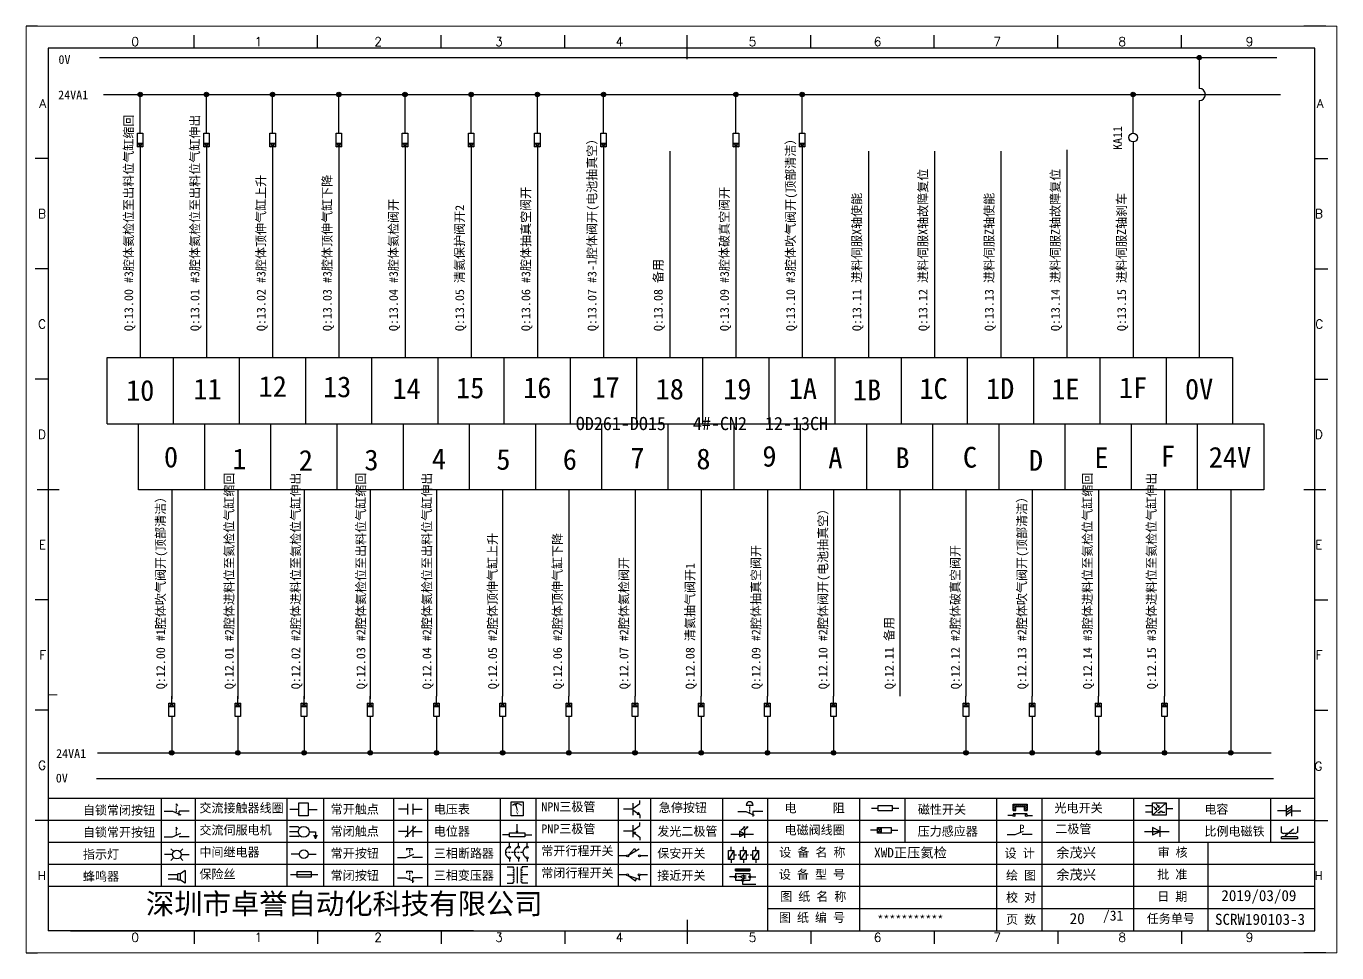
# Model space of a CAD drawing. Header units: millimetres. Extents: x -300 to 54435, y -106 to 60527.
# Drawn here: x 448.6 to 745.6, y 980.8 to 1190.8 of the extents above; entities that cross this region are included whole.
import ezdxf
from ezdxf.enums import TextEntityAlignment as Align

# ---------------------------------------------------------------- set-up
doc = ezdxf.new("R2010")
doc.units = ezdxf.units.MM
doc.layers.add('AE_BOR', color=1, linetype='Continuous')
doc.layers.add('MISC', color=2, linetype='Continuous')
doc.styles.get("Standard").update_dxf_attribs({"font": ''})
doc.styles.add('WD', font='romans.shx', dxfattribs={"width": 0.8, "bigfont": 'gbcbig.shx'})
doc.styles.add('样式 0', font='')
doc.styles.add('汉字', font='')
doc.styles.get('Standard').set_extended_font_data('SimSun')
doc.styles.get('样式 0').set_extended_font_data('KaiTi_GB2312')
doc.styles.get('汉字').set_extended_font_data('新宋体')

# ---------------------------------------------------------------- blocks, each defined once
blk = doc.blocks.new('磁性开关')
at = {"linetype": 'ByBlock'}
h = blk.add_hatch(dxfattribs=at)
h.set_pattern_fill('ANSI31', color=256, scale=0.1, style=0)
h.paths.add_polyline_path([(-1910.88, -776.69), (-1910.88, -775.29), (-1907.69, -775.29), (-1907.69, -776.69), (-1908.31, -776.69), (-1908.31, -775.79), (-1910.25, -775.79), (-1910.25, -776.69)])
for p, q in [((-1910.91, -777.81), (-1912.09, -777.81)), ((-1910.88, -776.69), (-1910.88, -775.29)), ((-1910.88, -775.29), (-1907.69, -775.29)), ((-1910.88, -776.69), (-1910.25, -776.69)), ((-1910.88, -777.39), (-1907.69, -777.39)), ((-1910.25, -776.69), (-1910.25, -775.79)), ((-1910.25, -775.79), (-1908.31, -775.79)), ((-1908.31, -776.69), (-1908.31, -775.79)), ((-1908.31, -776.69), (-1907.69, -776.69)), ((-1907.69, -775.29), (-1907.69, -776.69)), ((-1907.66, -777.81), (-1906.48, -777.81))]:
    blk.add_line(p, q, dxfattribs=at)
for centre in [(-1910.68, -777.81), (-1907.88, -777.81)]:
    blk.add_circle(centre, 0.225, dxfattribs=at)
blk = doc.blocks.new('*U4')
at = {"linetype": 'ByBlock'}
for p, q in [((-1909.23, -780.45), (-1909.23, -780.67)), ((-1909.23, -780.45), (-1908.92, -780.84)), ((-1909.23, -780.84), (-1909.23, -781.05)), ((-1911.92, -782.07), (-1910.06, -782.07)), ((-1910.06, -782.07), (-1908.18, -782.88)), ((-1909.23, -781.23), (-1909.23, -781.44)), ((-1909.23, -781.61), (-1909.23, -781.83)), ((-1909.23, -782), (-1909.23, -782.21)), ((-1909.23, -782.38), (-1909.23, -782.43)), ((-1908.52, -783.07), (-1908.52, -782.07)), ((-1906.25, -782.07), (-1908.52, -782.07))]:
    blk.add_line(p, q, dxfattribs=at)
blk = doc.blocks.new('*U6')
at = {"linetype": 'ByBlock'}
for p, q in [((-1911.92, -792.89), (-1910.06, -792.89)), ((-1910.06, -792.89), (-1908.18, -792.08)), ((-1908.88, -791.17), (-1909.23, -790.71)), ((-1909.23, -790.71), (-1909.23, -790.92)), ((-1909.23, -791.09), (-1909.23, -791.31)), ((-1909.23, -791.48), (-1909.23, -791.69)), ((-1909.23, -791.86), (-1909.23, -792.08)), ((-1909.23, -792.25), (-1909.23, -792.47)), ((-1906.25, -792.89), (-1908.52, -792.89))]:
    blk.add_line(p, q, dxfattribs=at)
blk = doc.blocks.new('蜂鸣器')
at = {"linetype": 'ByBlock'}
for p, q in [((-1907.17, -795.53), (-1908.25, -796.26)), ((-1907.17, -795.53), (-1907.17, -798.41)), ((-1908.8, -796.48), (-1911.01, -796.48)), ((-1908.8, -797.46), (-1911.01, -797.46)), ((-1908.25, -796.26), (-1908.8, -796.26)), ((-1908.8, -797.68), (-1908.8, -796.26)), ((-1908.25, -797.68), (-1908.8, -797.68)), ((-1908.25, -797.68), (-1908.25, -796.26)), ((-1907.17, -798.41), (-1908.25, -797.68))]:
    blk.add_line(p, q, dxfattribs=at)
blk = doc.blocks.new('指示灯')
at = {"linetype": 'ByBlock'}
for p, q in [((-1854.25, -776.92), (-1856.06, -776.92)), ((-1854.62, -775.59), (-1853.97, -776.23)), ((-1854.62, -778.25), (-1853.97, -777.61)), ((-1851.9, -775.59), (-1852.54, -776.23)), ((-1851.9, -778.25), (-1852.54, -777.61)), ((-1852.26, -776.92), (-1850.45, -776.92))]:
    blk.add_line(p, q, dxfattribs=at)
blk.add_circle((-1853.26, -776.92), 0.992, dxfattribs=at)
blk = doc.blocks.new('光电开关')
at = {"linetype": 'ByBlock'}
h = blk.add_hatch(dxfattribs=at)
h.set_pattern_fill('ANSI31', color=256, scale=0.01, style=0)
h.set_pattern_definition([(45, (0.172267, 0), (-0.0224506403, 0.0224506403), [])])
h.paths.add_polyline_path([(-1882.44, -776.34), (-1882.5, -775.91), (-1882.68, -776.07)])
h.paths.add_polyline_path([(-1882.86, -776.23), (-1882.44, -776.34), (-1882.68, -776.07)])
h.paths.add_polyline_path([(-1883.05, -776.88), (-1883.11, -776.45), (-1883.29, -776.61)])
h.paths.add_polyline_path([(-1883.47, -776.77), (-1883.05, -776.88), (-1883.29, -776.61)])
for p, q in [((-1884.01, -775.96), (-1885.56, -775.96)), ((-1884.01, -777.39), (-1885.56, -777.39)), ((-1880.91, -775.3), (-1884.01, -778.05)), ((-1883.75, -776.09), (-1883.05, -776.88)), ((-1883.11, -776.45), (-1883.47, -776.77)), ((-1883.05, -776.88), (-1883.47, -776.77)), ((-1883.14, -775.55), (-1882.44, -776.34)), ((-1883.05, -776.88), (-1883.11, -776.45)), ((-1882.5, -775.91), (-1882.86, -776.23)), ((-1882.44, -776.34), (-1882.86, -776.23)), ((-1882.78, -777.47), (-1882.23, -777.47)), ((-1882.44, -776.34), (-1882.5, -775.91)), ((-1882.23, -777.47), (-1882.23, -777.14)), ((-1882.23, -777.14), (-1881.78, -777.14)), ((-1881.78, -777.47), (-1881.78, -777.14)), ((-1881.23, -777.47), (-1881.78, -777.47)), ((-1879.37, -776.67), (-1880.91, -776.67))]:
    blk.add_line(p, q, dxfattribs=at)
blk.add_lwpolyline([(-1884.01, -775.3), (-1880.91, -775.3), (-1880.91, -778.05), (-1884.01, -778.05)], close=True, dxfattribs=at)
blk = doc.blocks.new('交流接触器线圈')
at = {"linetype": 'ByBlock'}
for p, q in [((-1880.82, -781.77), (-1882.87, -781.77)), ((-1878.72, -781.77), (-1876.67, -781.77))]:
    blk.add_line(p, q, dxfattribs=at)
blk.add_lwpolyline([(-1880.82, -780.28), (-1878.72, -780.28), (-1878.72, -783.26), (-1880.82, -783.26)], close=True, dxfattribs=at)
blk = doc.blocks.new('交流伺服电机')
at = {"linetype": 'ByBlock'}
for p, q in [((-1880.97, -785.75), (-1882.94, -785.75)), ((-1880.97, -786.85), (-1882.94, -786.85)), ((-1880.97, -785.75), (-1880.65, -786.03)), ((-1878.49, -786.85), (-1877.07, -786.85)), ((-1877.07, -786.85), (-1877.07, -787.72)), ((-1880.97, -787.94), (-1882.94, -787.94)), ((-1880.97, -787.94), (-1880.65, -787.67)), ((-1877.54, -787.72), (-1876.59, -787.72)), ((-1877.38, -788.01), (-1876.75, -788.01)), ((-1877.23, -788.29), (-1876.9, -788.29))]:
    blk.add_line(p, q, dxfattribs=at)
blk.add_circle((-1879.73, -786.85), 1.24, dxfattribs=at)
blk = doc.blocks.new('中间继电器')
at = {"linetype": 'ByBlock'}
for p, q in [((-1880.72, -791.92), (-1882.54, -791.92)), ((-1878.74, -791.92), (-1876.92, -791.92))]:
    blk.add_line(p, q, dxfattribs=at)
blk.add_circle((-1879.73, -791.92), 0.992, dxfattribs=at)
blk = doc.blocks.new('保险丝')
at = {"linetype": 'ByBlock'}
blk.add_line((-1882.72, -796.49), (-1876.55, -796.49), dxfattribs=at)
blk.add_lwpolyline([(-1881.2, -795.86), (-1878.06, -795.86), (-1878.06, -797.12), (-1881.2, -797.12)], close=True, dxfattribs=at)
blk = doc.blocks.new('常开按钮')
at = {"linetype": 'ByBlock'}
for p, q in [((-1910.06, -787.73), (-1908.18, -786.93)), ((-1909.9, -785.68), (-1908.56, -785.68)), ((-1909.9, -785.68), (-1909.9, -786.07)), ((-1909.23, -785.68), (-1909.23, -785.89)), ((-1909.23, -786.06), (-1909.23, -786.28)), ((-1909.23, -786.45), (-1909.23, -786.67)), ((-1909.23, -786.84), (-1909.23, -787.05)), ((-1908.56, -785.68), (-1908.56, -786.07)), ((-1911.92, -787.73), (-1910.06, -787.73)), ((-1909.23, -787.22), (-1909.23, -787.38)), ((-1906.25, -787.73), (-1908.52, -787.73))]:
    blk.add_line(p, q, dxfattribs=at)
blk = doc.blocks.new('常开触点')
at = {"linetype": 'ByBlock'}
for p, q in [((-1853.82, -782.99), (-1853.82, -780.56)), ((-1852.6, -782.99), (-1852.6, -780.56)), ((-1853.82, -781.77), (-1855.88, -781.77)), ((-1852.6, -781.77), (-1850.55, -781.77))]:
    blk.add_line(p, q, dxfattribs=at)
blk = doc.blocks.new('常闭触点')
at = {"linetype": 'ByBlock'}
for p, q in [((-1853.82, -786.77), (-1855.88, -786.77)), ((-1852.01, -785.66), (-1854.43, -788.1)), ((-1853.82, -787.99), (-1853.82, -785.56)), ((-1852.6, -787.99), (-1852.6, -785.56)), ((-1852.6, -786.77), (-1850.55, -786.77))]:
    blk.add_line(p, q, dxfattribs=at)
blk = doc.blocks.new('常闭按钮')
at = {"linetype": 'ByBlock'}
for p, q in [((-1856.13, -792.28), (-1854.28, -792.28)), ((-1854.28, -792.28), (-1852.4, -793.09)), ((-1854.11, -790.83), (-1852.77, -790.83)), ((-1854.11, -790.83), (-1854.11, -791.22)), ((-1853.44, -790.83), (-1853.44, -791.04)), ((-1853.44, -791.21), (-1853.44, -791.43)), ((-1853.44, -791.6), (-1853.44, -791.82)), ((-1853.44, -791.99), (-1853.44, -792.2)), ((-1853.44, -792.37), (-1853.44, -792.53)), ((-1852.77, -790.83), (-1852.77, -791.22)), ((-1850.47, -792.28), (-1852.73, -792.28)), ((-1852.73, -792.28), (-1852.73, -793.43))]:
    blk.add_line(p, q, dxfattribs=at)
blk = doc.blocks.new('电磁阀线圈')
at = {"linetype": 'ByBlock'}
for p, q in [((-1854.61, -795.92), (-1853.75, -797.16)), ((-1853.75, -795.92), (-1854.61, -797.16)), ((-1853.75, -795.92), (-1853.75, -797.16)), ((-1854.61, -796.54), (-1856.17, -796.54)), ((-1851.53, -796.54), (-1849.97, -796.54))]:
    blk.add_line(p, q, dxfattribs=at)
blk.add_lwpolyline([(-1854.61, -795.92), (-1851.53, -795.92), (-1851.53, -797.16), (-1854.61, -797.16)], close=True, dxfattribs=at)
blk = doc.blocks.new('电压表')
at = {"linetype": 'ByBlock'}
for p, q in [((-1814.84, -780.75), (-1814.91, -781.13)), ((-1814.6, -781.05), (-1814.91, -781.13)), ((-1814.84, -780.75), (-1814.46, -782.26)), ((-1814.84, -780.75), (-1814.6, -781.05))]:
    blk.add_line(p, q, dxfattribs=at)
blk.add_lwpolyline([(-1815.84, -780.34), (-1813.07, -780.34), (-1813.07, -783.49), (-1815.84, -783.49)], close=True, dxfattribs=at)
blk.add_arc((-1814.46, -782.26), 1.56, 46.8313, 133.1687, dxfattribs=at)
at = {"linetype": 'ByBlock', "insert": (-1814.7, -782.39), "char_height": 0.75, "width": 0.6768, "attachment_point": 1}
blk.add_mtext('V', dxfattribs=at)
blk = doc.blocks.new('电位器')
at = {"linetype": 'ByBlock'}
for p, q in [((-1814.45, -787.3), (-1814.62, -786.96)), ((-1814.62, -786.96), (-1814.27, -786.96)), ((-1814.45, -787.3), (-1814.45, -785.39)), ((-1814.45, -787.3), (-1814.27, -786.96)), ((-1816.21, -787.75), (-1817.79, -787.75)), ((-1812.68, -787.75), (-1811.1, -787.75))]:
    blk.add_line(p, q, dxfattribs=at)
blk.add_lwpolyline([(-1816.21, -787.3), (-1812.68, -787.3), (-1812.68, -788.2), (-1816.21, -788.2)], close=True, dxfattribs=at)
blk = doc.blocks.new('三相断路器')
at = {"linetype": 'ByBlock'}
for p, q in [((-1816.17, -790.33), (-1816.17, -789.7)), ((-1814.17, -790.33), (-1814.17, -789.7)), ((-1812.18, -790.33), (-1812.18, -789.7)), ((-1817.14, -791.74), (-1816.72, -791.74)), ((-1816.45, -791.74), (-1816.03, -791.74)), ((-1815.76, -791.74), (-1815.34, -791.74)), ((-1815.07, -791.74), (-1814.65, -791.74)), ((-1814.38, -791.74), (-1813.96, -791.74)), ((-1813.69, -791.74), (-1813.27, -791.74)), ((-1816.17, -793.19), (-1816.17, -793.83)), ((-1814.17, -793.19), (-1814.17, -793.83)), ((-1812.18, -793.19), (-1812.18, -793.83))]:
    blk.add_line(p, q, dxfattribs=at)
for centre in [(-1816.17, -790.55), (-1816.17, -792.98), (-1814.17, -790.55), (-1814.17, -792.98), (-1812.18, -790.55), (-1812.18, -792.98)]:
    blk.add_circle(centre, 0.219, dxfattribs=at)
for centre in [(-1815.81, -791.74), (-1813.82, -791.74), (-1811.83, -791.74)]:
    blk.add_arc(centre, 1.32, 115.5791, 244.4209, dxfattribs=at)
blk = doc.blocks.new('三相变压器')
at = {"linetype": 'ByBlock'}
for p, q in [((-1816.69, -795.03), (-1815.37, -795.03)), ((-1815.37, -795.03), (-1815.37, -795.24)), ((-1814.34, -798.7), (-1814.34, -795.04)), ((-1812, -795.03), (-1813.32, -795.03)), ((-1813.32, -795.03), (-1813.32, -795.24)), ((-1816.69, -796.87), (-1815.37, -796.87)), ((-1816.69, -798.71), (-1815.37, -798.71)), ((-1815.37, -798.71), (-1815.37, -798.5)), ((-1812, -796.87), (-1813.32, -796.87)), ((-1813.32, -798.71), (-1813.32, -798.5)), ((-1812, -798.71), (-1813.32, -798.71))]:
    blk.add_line(p, q, dxfattribs=at)
for centre, start, end in [((-1815.37, -795.51), 270, 90), ((-1815.37, -796.06), 270, 90), ((-1813.32, -795.51), 90, 270), ((-1813.32, -796.06), 90, 270), ((-1815.37, -796.6), 270, 90), ((-1815.37, -797.14), 270, 90), ((-1815.37, -797.68), 270, 90), ((-1815.37, -798.23), 270, 90), ((-1813.32, -796.6), 90, 270), ((-1813.32, -797.14), 90, 270), ((-1813.32, -797.68), 90, 270), ((-1813.32, -798.23), 90, 270)]:
    blk.add_arc(centre, 0.271, start, end, dxfattribs=at)
blk = doc.blocks.new('压力感应器')
at = {"linetype": 'ByBlock'}
for p, q in [((-1817.44, -777.73), (-1815.59, -777.73)), ((-1815.59, -777.73), (-1813.71, -776.93)), ((-1811.78, -777.73), (-1814.05, -777.73))]:
    blk.add_line(p, q, dxfattribs=at)
at = {"linetype": 'ByBlock', "insert": (-1814.65, -775.48), "char_height": 1.68, "width": 1.2242, "attachment_point": 1}
blk.add_mtext('{\\fNSimSun|b0|i0|c134|p49;P}', dxfattribs=at)
blk = doc.blocks.new('二极管')
at = {"linetype": 'ByBlock'}
for p, q in [((-1787.52, -776.77), (-1781.92, -776.77)), ((-1783.97, -776.77), (-1785.69, -775.9)), ((-1785.69, -775.9), (-1785.69, -777.65)), ((-1783.97, -776.77), (-1785.69, -777.65)), ((-1783.97, -777.99), (-1783.97, -775.56))]:
    blk.add_line(p, q, dxfattribs=at)
blk = doc.blocks.new('NPN三极管')
at = {"linetype": 'ByBlock'}
for p, q in [((-1785.73, -780.61), (-1785.73, -783.32)), ((-1785.73, -781.82), (-1784.15, -780.66)), ((-1784.15, -780.66), (-1784.15, -779.98)), ((-1785.73, -781.97), (-1787.81, -781.97)), ((-1785.73, -782.11), (-1784.15, -783.27)), ((-1784.41, -782.73), (-1784.74, -783.18)), ((-1784.15, -783.27), (-1784.74, -783.18)), ((-1784.15, -783.27), (-1784.41, -782.73)), ((-1784.15, -783.27), (-1784.15, -783.96))]:
    blk.add_line(p, q, dxfattribs=at)
blk = doc.blocks.new('PNP三极管')
at = {"linetype": 'ByBlock'}
for p, q in [((-1784.9, -786.74), (-1786.98, -786.74)), ((-1784.9, -785.38), (-1784.9, -788.09)), ((-1784.9, -786.59), (-1783.32, -785.43)), ((-1784.9, -786.88), (-1783.32, -788.04)), ((-1784.9, -786.88), (-1784.31, -786.97)), ((-1784.9, -786.88), (-1784.64, -787.42)), ((-1784.31, -786.97), (-1784.64, -787.42)), ((-1783.32, -785.43), (-1783.32, -784.75)), ((-1783.32, -788.04), (-1783.32, -788.73))]:
    blk.add_line(p, q, dxfattribs=at)
blk = doc.blocks.new('常开行程开关')
at = {"linetype": 'ByBlock'}
for p, q in [((-1786.29, -792.3), (-1788.01, -792.3)), ((-1785.89, -792.17), (-1784.52, -790.62)), ((-1785.89, -792.17), (-1783.43, -790.72)), ((-1784.52, -790.62), (-1784.19, -791.17)), ((-1781.48, -792.3), (-1783.21, -792.3))]:
    blk.add_line(p, q, dxfattribs=at)
for centre in [(-1786.07, -792.3), (-1783.42, -792.3)]:
    blk.add_circle(centre, 0.219, dxfattribs=at)
blk = doc.blocks.new('常闭行程开关')
at = {"linetype": 'ByBlock'}
for p, q in [((-1786.34, -796.62), (-1788.07, -796.62)), ((-1785.93, -796.72), (-1783.25, -797.7)), ((-1785.93, -796.72), (-1784.3, -798)), ((-1784.3, -798), (-1784.08, -797.4)), ((-1783.48, -796.84), (-1783.48, -797.85)), ((-1781.54, -796.62), (-1783.26, -796.62))]:
    blk.add_line(p, q, dxfattribs=at)
for centre in [(-1786.12, -796.62), (-1783.48, -796.62)]:
    blk.add_circle(centre, 0.219, dxfattribs=at)
blk = doc.blocks.new('电容')
at = {"linetype": 'ByBlock'}
for p, q in [((-1756.08, -782.99), (-1756.08, -780.56)), ((-1754.86, -780.79), (-1756.08, -781.55)), ((-1754.86, -782.99), (-1754.86, -780.56)), ((-1756.08, -781.77), (-1758.13, -781.77)), ((-1754.86, -781.44), (-1756.08, -782.2)), ((-1754.86, -781.99), (-1756.08, -782.75)), ((-1754.86, -781.77), (-1752.81, -781.77))]:
    blk.add_line(p, q, dxfattribs=at)
blk = doc.blocks.new('发光二极管')
at = {"linetype": 'ByBlock'}
for p, q in [((-1758.01, -786.77), (-1752.89, -786.77)), ((-1754.84, -786.77), (-1756.04, -786.16)), ((-1756.04, -786.16), (-1756.04, -787.39)), ((-1754.84, -786.77), (-1756.04, -787.39)), ((-1755.78, -785.92), (-1754.89, -785.14)), ((-1754.89, -785.14), (-1755.2, -785.22)), ((-1755.2, -785.22), (-1755.01, -785.43)), ((-1755.08, -785.92), (-1754.18, -785.14)), ((-1754.89, -785.14), (-1755.01, -785.43)), ((-1754.84, -787.63), (-1754.84, -785.92)), ((-1754.18, -785.14), (-1754.49, -785.22)), ((-1754.49, -785.22), (-1754.31, -785.43)), ((-1754.18, -785.14), (-1754.31, -785.43))]:
    blk.add_line(p, q, dxfattribs=at)
blk = doc.blocks.new('比例电磁阀')
at = {"linetype": 'ByBlock'}
for p, q in [((-1757.26, -775.38), (-1757.26, -776.71)), ((-1757.26, -776.71), (-1757.05, -776.71)), ((-1753.6, -777.73), (-1757.25, -777.73)), ((-1757.25, -778.13), (-1757.25, -777.73)), ((-1753.6, -778.13), (-1757.25, -778.13)), ((-1754.5, -775.98), (-1756.35, -777.44)), ((-1756.35, -777.44), (-1756.25, -777.25)), ((-1756.35, -777.44), (-1756.15, -777.38)), ((-1756.15, -777.38), (-1756.25, -777.25)), ((-1753.58, -776.71), (-1753.8, -776.71)), ((-1753.6, -777.73), (-1753.6, -778.13)), ((-1753.58, -775.38), (-1753.58, -776.71))]:
    blk.add_line(p, q, dxfattribs=at)
for centre in [(-1756.78, -776.71), (-1756.24, -776.71), (-1755.7, -776.71), (-1755.15, -776.71), (-1754.61, -776.71), (-1754.07, -776.71)]:
    blk.add_arc(centre, 0.271, 180, 0, dxfattribs=at)
blk = doc.blocks.new('保安开关')
at = {"linetype": 'ByBlock'}
for p, q in [((-1757.96, -790.79), (-1757.96, -789.97)), ((-1755.17, -790.79), (-1755.17, -789.97)), ((-1752.39, -790.79), (-1752.39, -789.97)), ((-1757.33, -790.79), (-1758.6, -792.81)), ((-1757.96, -792.81), (-1757.96, -793.62)), ((-1757.33, -791.8), (-1756.72, -791.8)), ((-1756.35, -791.8), (-1755.89, -791.8)), ((-1754.54, -790.79), (-1755.81, -792.81)), ((-1755.17, -792.81), (-1755.17, -793.62)), ((-1754.52, -791.8), (-1754.06, -791.8)), ((-1753.69, -791.8), (-1753.08, -791.8)), ((-1751.75, -790.79), (-1753.02, -792.81)), ((-1752.39, -792.81), (-1752.39, -793.62))]:
    blk.add_line(p, q, dxfattribs=at)
for points in [[(-1758.6, -790.79), (-1757.33, -790.79), (-1757.33, -792.81), (-1758.6, -792.81)], [(-1755.81, -790.79), (-1754.54, -790.79), (-1754.54, -792.81), (-1755.81, -792.81)], [(-1753.02, -790.79), (-1751.75, -790.79), (-1751.75, -792.81), (-1753.02, -792.81)]]:
    blk.add_lwpolyline(points, close=True, dxfattribs=at)
blk = doc.blocks.new('接近开关')
at = {"linetype": 'ByBlock'}
h = blk.add_hatch(dxfattribs=at)
h.set_pattern_fill('ANSI31', color=256, scale=0.01, style=0)
h.set_pattern_definition([(45, (-89.131516, -30.795668), (-0.0224506403, 0.0224506403), [])])
h.paths.add_polyline_path([(-1516.96, -1123.35), (-1516.96, -1122.85), (-1513.76, -1122.85), (-1513.76, -1123.35)])
for p, q in [((-1517.18, -1124.71), (-1518.36, -1124.71)), ((-1516.96, -1123.35), (-1516.96, -1122.85)), ((-1516.96, -1122.85), (-1513.76, -1122.85)), ((-1516.96, -1123.35), (-1513.76, -1123.35)), ((-1516.96, -1123.95), (-1513.76, -1123.95)), ((-1516.96, -1123.95), (-1516.96, -1125.47)), ((-1516.96, -1125.47), (-1513.76, -1125.47)), ((-1515.91, -1124.71), (-1516.45, -1124.71)), ((-1515.11, -1124.31), (-1515.91, -1124.71)), ((-1515.11, -1125.11), (-1515.91, -1124.71)), ((-1515.33, -1124.53), (-1515.17, -1124.53)), ((-1515.33, -1124.88), (-1515.17, -1124.88)), ((-1515.25, -1124.45), (-1515.25, -1124.61)), ((-1515.11, -1124.31), (-1515.11, -1125.11)), ((-1515.11, -1124.48), (-1514.58, -1124.48)), ((-1515.11, -1124.94), (-1514.58, -1124.94)), ((-1513.76, -1122.85), (-1513.76, -1123.35)), ((-1513.76, -1123.95), (-1513.76, -1125.47)), ((-1513.54, -1124.71), (-1512.36, -1124.71)), ((-1515.36, -1125.69), (-1515.36, -1126.36)), ((-1515.36, -1126.36), (-1512.36, -1126.36))]:
    blk.add_line(p, q, dxfattribs=at)
for centre in [(-1516.96, -1124.71), (-1515.36, -1125.47), (-1513.76, -1124.71)]:
    blk.add_circle(centre, 0.225, dxfattribs=at)
blk = doc.blocks.new('电阻')
at = {"linetype": 'ByBlock'}
for p, q in [((-3.09, 0), (-1.57, 0)), ((1.57, 0), (3.09, 0))]:
    blk.add_line(p, q, dxfattribs=at)
blk.add_lwpolyline([(-1.57, 0.63), (1.57, 0.63), (1.57, -0.63), (-1.57, -0.63)], close=True, dxfattribs=at)
blk = doc.blocks.new('急停按钮')
at = {"linetype": 'ByBlock'}
for p, q in [((-1.86, 0), (0, 0)), ((0, 0), (1.88, -0.81)), ((0.06, 1.45), (1.61, 1.45)), ((0.83, 1.45), (0.83, 1.24)), ((0.83, 1.07), (0.83, 0.85)), ((0.83, 0.68), (0.83, 0.47)), ((0.83, 0.29), (0.83, 0.08)), ((3.81, 0), (1.54, 0)), ((1.54, 0), (1.54, -1.15)), ((0.83, -0.09), (0.83, -0.24))]:
    blk.add_line(p, q, dxfattribs=at)
blk.add_arc((0.83, 1.45), 0.774, 0, 180)

msp = doc.modelspace()

# ---------------------------------------------------------------- hatches: boundary and pattern name
at = {"lineweight": -2}
h = msp.add_hatch(color=0, dxfattribs=at)
edge = h.paths.add_edge_path()
edge.add_arc((714.426, 1183.684), 0.5, 0, 360)
h = msp.add_hatch(color=0, dxfattribs=at)
edge = h.paths.add_edge_path()
edge.add_arc((474.426, 1175.32), 0.5, 0, 360)
h = msp.add_hatch(color=0, dxfattribs=at)
edge = h.paths.add_edge_path()
edge.add_arc((489.426, 1175.32), 0.5, 0, 360)
h = msp.add_hatch(color=0, dxfattribs=at)
edge = h.paths.add_edge_path()
edge.add_arc((504.426, 1175.32), 0.5, 0, 360)
h = msp.add_hatch(color=0, dxfattribs=at)
edge = h.paths.add_edge_path()
edge.add_arc((519.426, 1175.32), 0.5, 0, 360)
h = msp.add_hatch(color=0, dxfattribs=at)
edge = h.paths.add_edge_path()
edge.add_arc((534.426, 1175.32), 0.5, 0, 360)
h = msp.add_hatch(color=0, dxfattribs=at)
edge = h.paths.add_edge_path()
edge.add_arc((549.426, 1175.32), 0.5, 0, 360)
h = msp.add_hatch(color=0, dxfattribs=at)
edge = h.paths.add_edge_path()
edge.add_arc((564.426, 1175.32), 0.5, 0, 360)
h = msp.add_hatch(color=0, dxfattribs=at)
edge = h.paths.add_edge_path()
edge.add_arc((579.426, 1175.32), 0.5, 0, 360)
h = msp.add_hatch(color=0, dxfattribs=at)
edge = h.paths.add_edge_path()
edge.add_arc((609.426, 1175.32), 0.5, 0, 360)
h = msp.add_hatch(color=0, dxfattribs=at)
edge = h.paths.add_edge_path()
edge.add_arc((624.426, 1175.32), 0.5, 0, 360)
h = msp.add_hatch(color=0, dxfattribs=at)
edge = h.paths.add_edge_path()
edge.add_arc((699.426, 1175.32), 0.5, 0, 360)
h = msp.add_hatch(color=0, dxfattribs=at)
edge = h.paths.add_edge_path()
edge.add_arc((481.55, 1026.109), 0.5, 0, 360)
h = msp.add_hatch(color=0, dxfattribs=at)
edge = h.paths.add_edge_path()
edge.add_arc((496.55, 1026.109), 0.5, 0, 360)
h = msp.add_hatch(color=0, dxfattribs=at)
edge = h.paths.add_edge_path()
edge.add_arc((511.55, 1026.109), 0.5, 0, 360)
h = msp.add_hatch(color=0, dxfattribs=at)
edge = h.paths.add_edge_path()
edge.add_arc((526.55, 1026.109), 0.5, 0, 360)
h = msp.add_hatch(color=0, dxfattribs=at)
edge = h.paths.add_edge_path()
edge.add_arc((541.55, 1026.109), 0.5, 0, 360)
h = msp.add_hatch(color=0, dxfattribs=at)
edge = h.paths.add_edge_path()
edge.add_arc((556.55, 1026.109), 0.5, 0, 360)
h = msp.add_hatch(color=0, dxfattribs=at)
edge = h.paths.add_edge_path()
edge.add_arc((571.55, 1026.109), 0.5, 0, 360)
h = msp.add_hatch(color=0, dxfattribs=at)
edge = h.paths.add_edge_path()
edge.add_arc((586.55, 1026.109), 0.5, 0, 360)
h = msp.add_hatch(color=0, dxfattribs=at)
edge = h.paths.add_edge_path()
edge.add_arc((601.55, 1026.109), 0.5, 0, 360)
h = msp.add_hatch(color=0, dxfattribs=at)
edge = h.paths.add_edge_path()
edge.add_arc((616.55, 1026.109), 0.5, 0, 360)
h = msp.add_hatch(color=0, dxfattribs=at)
edge = h.paths.add_edge_path()
edge.add_arc((631.55, 1026.109), 0.5, 0, 360)
h = msp.add_hatch(color=0, dxfattribs=at)
edge = h.paths.add_edge_path()
edge.add_arc((661.55, 1026.109), 0.5, 0, 360)
h = msp.add_hatch(color=0, dxfattribs=at)
edge = h.paths.add_edge_path()
edge.add_arc((676.55, 1026.109), 0.5, 0, 360)
h = msp.add_hatch(color=0, dxfattribs=at)
edge = h.paths.add_edge_path()
edge.add_arc((691.55, 1026.109), 0.5, 0, 360)
h = msp.add_hatch(color=0, dxfattribs=at)
edge = h.paths.add_edge_path()
edge.add_arc((706.55, 1026.109), 0.5, 0, 360)
h = msp.add_hatch(color=0, dxfattribs=at)
edge = h.paths.add_edge_path()
edge.add_arc((721.55, 1026.109), 0.5, 0, 360)

# ---------------------------------------------------------------- linework, layer by layer
at = {"color": 7}
for p, q in [((740.588, 1185.798), (453.588, 1185.798)), ((453.588, 1185.798), (453.588, 985.798)), ((740.588, 985.798), (740.588, 1185.798)), ((458.618, 985.798), (738.118, 985.798)), ((579.384, 985.798), (639.334, 985.798)), ((639.334, 985.798), (708.12, 985.798))]:
    msp.add_line(p, q, dxfattribs=at)
at = {"color": 0, "lineweight": -2}
for p, q in [((465.213, 1183.684), (731.966, 1183.684)), ((714.426, 1183.684), (714.426, 1176.714)), ((466.097, 1175.32), (732.85, 1175.32)), ((474.426, 1168.076), (474.426, 1175.32)), ((489.426, 1168.076), (489.426, 1175.32)), ((504.426, 1168.076), (504.426, 1175.32)), ((519.426, 1168.076), (519.426, 1175.32)), ((534.426, 1168.076), (534.426, 1175.32)), ((549.426, 1168.076), (549.426, 1175.32)), ((564.426, 1168.076), (564.426, 1175.32)), ((579.426, 1168.076), (579.426, 1175.32)), ((609.426, 1168.076), (609.426, 1175.32)), ((624.426, 1168.076), (624.426, 1175.32)), ((699.426, 1168.076), (699.426, 1175.32)), ((714.426, 1173.926), (714.426, 1115.714)), ((474.426, 1162.465), (474.426, 1115.714)), ((489.426, 1162.465), (489.426, 1115.714)), ((504.426, 1162.465), (504.426, 1115.714)), ((519.426, 1162.465), (519.426, 1115.714)), ((534.426, 1162.465), (534.426, 1115.714)), ((549.426, 1162.465), (549.426, 1115.714)), ((564.426, 1162.465), (564.426, 1115.714)), ((579.426, 1162.465), (579.426, 1115.714)), ((594.426, 1162.465), (594.426, 1115.714)), ((609.426, 1162.465), (609.426, 1115.714)), ((624.426, 1162.465), (624.426, 1115.714)), ((639.426, 1162.465), (639.426, 1115.714)), ((654.426, 1162.465), (654.426, 1115.714)), ((669.426, 1162.465), (669.426, 1115.714)), ((684.426, 1162.748), (684.426, 1115.714)), ((699.426, 1162.748), (699.426, 1115.714)), ((706.926, 1115.714), (706.926, 1100.714)), ((466.926, 1100.714), (729.05, 1100.714)), ((489.05, 1085.714), (489.05, 1100.714)), ((504.05, 1085.714), (504.05, 1100.714)), ((519.05, 1085.714), (519.05, 1100.714)), ((534.05, 1085.714), (534.05, 1100.714)), ((549.05, 1085.714), (549.05, 1100.714)), ((564.05, 1085.714), (564.05, 1100.714)), ((579.05, 1085.714), (579.05, 1100.714)), ((594.05, 1085.714), (594.05, 1100.714)), ((609.05, 1085.714), (609.05, 1100.714)), ((624.05, 1085.714), (624.05, 1100.714)), ((639.05, 1085.714), (639.05, 1100.714)), ((654.05, 1085.714), (654.05, 1100.714)), ((669.05, 1085.714), (669.05, 1100.714)), ((684.05, 1085.714), (684.05, 1100.714)), ((699.05, 1085.714), (699.05, 1100.714)), ((714.05, 1100.714), (714.05, 1100.714)), ((714.05, 1085.714), (714.05, 1100.714)), ((481.55, 1085.714), (481.55, 1038.381)), ((496.55, 1085.714), (496.55, 1038.381)), ((511.55, 1085.714), (511.55, 1038.381)), ((526.55, 1085.714), (526.55, 1038.381)), ((541.55, 1085.714), (541.55, 1038.964)), ((556.55, 1085.714), (556.55, 1038.964)), ((571.55, 1085.714), (571.55, 1038.964)), ((586.55, 1085.714), (586.55, 1038.964)), ((601.55, 1085.714), (601.55, 1038.964)), ((616.55, 1085.714), (616.55, 1038.964)), ((631.55, 1085.714), (631.55, 1038.964)), ((646.55, 1085.714), (646.55, 1038.964)), ((661.55, 1085.714), (661.55, 1038.964)), ((676.55, 1085.714), (676.55, 1038.964)), ((691.55, 1085.714), (691.55, 1038.964)), ((706.55, 1085.714), (706.55, 1038.964)), ((721.55, 1085.714), (721.55, 1026.109)), ((481.55, 1032.768), (481.55, 1026.109)), ((496.55, 1032.768), (496.55, 1026.109)), ((511.55, 1032.768), (511.55, 1026.109)), ((526.55, 1032.768), (526.55, 1026.109)), ((541.55, 1032.768), (541.55, 1026.109)), ((556.55, 1032.768), (556.55, 1026.109)), ((571.55, 1032.768), (571.55, 1026.109)), ((586.55, 1032.768), (586.55, 1026.109)), ((601.55, 1032.768), (601.55, 1026.109)), ((616.55, 1032.768), (616.55, 1026.109)), ((631.55, 1032.768), (631.55, 1026.109)), ((661.55, 1032.768), (661.55, 1026.109)), ((676.55, 1032.768), (676.55, 1026.109)), ((691.55, 1032.768), (691.55, 1026.109)), ((706.55, 1032.768), (706.55, 1026.109)), ((464.729, 1026.109), (730.718, 1026.109)), ((464.491, 1020.291), (731.244, 1020.291))]:
    msp.add_line(p, q, dxfattribs=at)
at = {"color": 7, "lineweight": 9, "ltscale": 0.1}
for p, q in [((453.588, 1039.227), (455.587, 1039.227)), ((549.922, 985.798), (579.384, 985.798)), ((578.027, 985.798), (578.027, 985.798)), ((578.027, 985.798), (578.027, 985.798)), ((578.027, 985.798), (578.027, 985.798)), ((578.027, 985.798), (578.027, 985.798))]:
    msp.add_line(p, q, dxfattribs=at)
at = {"color": 7, "linetype": 'ByBlock'}
for p, q in [((740.588, 1015.798), (453.588, 1015.798)), ((740.588, 1010.798), (453.588, 1010.798)), ((740.588, 1005.798), (453.588, 1005.798)), ((740.588, 1000.798), (453.588, 1000.798)), ((740.588, 995.798), (453.588, 995.798)), ((740.588, 990.798), (616.611, 990.798))]:
    msp.add_line(p, q, dxfattribs=at)
at = {"color": 7, "lineweight": -2}
for p, q in [((479.167, 1015.798), (479.167, 995.798)), ((486.843, 1015.798), (486.843, 995.798)), ((507.633, 1015.798), (507.633, 995.798)), ((515.987, 1015.798), (515.987, 995.798)), ((531.841, 1015.798), (531.841, 995.798)), ((539.49, 1015.798), (539.49, 995.798)), ((555.982, 1015.798), (555.982, 995.798)), ((564.084, 1015.798), (564.084, 995.798)), ((582.703, 1015.798), (582.703, 995.798)), ((590.063, 1015.798), (590.063, 995.798)), ((606.373, 1015.798), (606.373, 995.798)), ((616.611, 1015.798), (616.611, 985.883)), ((637.421, 1015.798), (637.421, 1005.798)), ((647.659, 1015.798), (647.659, 1005.798)), ((668.469, 1015.798), (668.469, 1005.798)), ((678.707, 1015.798), (678.707, 1005.798)), ((699.518, 1015.798), (699.518, 1005.798)), ((709.755, 1015.798), (709.755, 1005.798)), ((730.566, 1015.798), (730.566, 1005.798)), ((637.421, 1005.798), (637.421, 985.883)), ((668.469, 1005.798), (668.469, 985.798)), ((678.707, 1005.798), (678.707, 985.798)), ((699.518, 1005.798), (699.518, 985.798)), ((716.37, 1005.798), (716.37, 985.798))]:
    msp.add_line(p, q, dxfattribs=at)
at = {"color": 7, "ltscale": 2}
for p, q in [((740.588, 985.798), (740.588, 1007.244)), ((549.922, 985.798), (453.588, 985.798)), ((708.12, 985.798), (738.118, 985.798)), ((708.12, 985.798), (740.588, 985.798))]:
    msp.add_line(p, q, dxfattribs=at)
at = {"color": 0, "lineweight": -2}
for points in [[(466.926, 1100.714), (466.926, 1115.714)], [(466.926, 1115.714), (481.926, 1115.714)], [(481.926, 1100.714), (481.926, 1115.714)], [(481.926, 1115.714), (496.926, 1115.714)], [(496.926, 1100.714), (496.926, 1115.714)], [(496.926, 1115.714), (511.926, 1115.714)], [(511.926, 1100.714), (511.926, 1115.714)], [(511.926, 1115.714), (526.926, 1115.714)], [(526.926, 1100.714), (526.926, 1115.714)], [(526.926, 1115.714), (541.926, 1115.714)], [(541.926, 1100.714), (541.926, 1115.714)], [(541.926, 1115.714), (556.926, 1115.714)], [(556.926, 1100.714), (556.926, 1115.714)], [(556.926, 1115.714), (571.926, 1115.714)], [(571.926, 1100.714), (571.926, 1115.714)], [(571.926, 1115.714), (586.926, 1115.714)], [(586.926, 1115.714), (601.926, 1115.714)], [(586.926, 1100.714), (586.926, 1115.714)], [(601.926, 1115.714), (616.926, 1115.714)], [(601.926, 1100.714), (601.926, 1115.714)], [(616.926, 1115.714), (631.926, 1115.714)], [(616.926, 1100.714), (616.926, 1115.714)], [(631.926, 1115.714), (646.926, 1115.714)], [(631.926, 1100.714), (631.926, 1115.714)], [(646.926, 1115.714), (661.926, 1115.714)], [(646.926, 1100.714), (646.926, 1115.714)], [(661.926, 1115.714), (676.926, 1115.714)], [(661.926, 1100.714), (661.926, 1115.714)], [(676.926, 1115.714), (691.926, 1115.714)], [(676.926, 1100.714), (676.926, 1115.714)], [(691.926, 1115.714), (706.926, 1115.714)], [(691.926, 1100.714), (691.926, 1115.714)], [(706.926, 1115.714), (721.926, 1115.714), (721.926, 1100.714)], [(489.05, 1085.714), (474.05, 1085.714), (474.015, 1100.714)], [(729.05, 1100.714), (729.05, 1085.714), (714.05, 1085.714)], [(504.05, 1085.714), (489.05, 1085.714)], [(519.05, 1085.714), (504.05, 1085.714)], [(534.05, 1085.714), (519.05, 1085.714)], [(549.05, 1085.714), (534.05, 1085.714)], [(564.05, 1085.714), (549.05, 1085.714)], [(579.05, 1085.714), (564.05, 1085.714)], [(594.05, 1085.714), (579.05, 1085.714)], [(609.05, 1085.714), (594.05, 1085.714)], [(624.05, 1085.714), (609.05, 1085.714)], [(639.05, 1085.714), (624.05, 1085.714)], [(654.05, 1085.714), (639.05, 1085.714)], [(669.05, 1085.714), (654.05, 1085.714)], [(684.05, 1085.714), (669.05, 1085.714)], [(699.05, 1085.714), (684.05, 1085.714)], [(714.05, 1085.714), (699.05, 1085.714)]]:
    msp.add_lwpolyline(points, dxfattribs=at)
for centre in [(714.426, 1183.684), (474.426, 1175.32), (489.426, 1175.32), (504.426, 1175.32), (519.426, 1175.32), (534.426, 1175.32), (549.426, 1175.32), (564.426, 1175.32), (579.426, 1175.32), (609.426, 1175.32), (624.426, 1175.32), (699.426, 1175.32), (481.55, 1026.109), (496.55, 1026.109), (511.55, 1026.109), (526.55, 1026.109), (541.55, 1026.109), (556.55, 1026.109), (571.55, 1026.109), (586.55, 1026.109), (601.55, 1026.109), (616.55, 1026.109), (631.55, 1026.109), (661.55, 1026.109), (676.55, 1026.109), (691.55, 1026.109), (706.55, 1026.109), (721.55, 1026.109)]:
    msp.add_circle(centre, 0.5, dxfattribs=at)
at = {"color": 0, "ltscale": 2}
msp.add_arc((714.426, 1175.32), 1.394, 270, 90, dxfattribs=at)
at = {"layer": 'AE_BOR', "color": 7, "lineweight": 30}
for p, q in [((451.118, 1190.798), (448.584, 1190.798)), ((598.368, 1183.298), (598.368, 1188.298)), ((743.118, 1190.798), (738.118, 1190.798)), ((451.088, 1085.798), (456.088, 1085.798)), ((738.088, 1085.798), (743.088, 1085.798)), ((598.368, 988.298), (598.368, 983.298)), ((598.368, 985.798), (598.368, 983.298)), ((448.584, 980.798), (451.118, 980.798)), ((743.118, 980.798), (738.118, 980.798))]:
    msp.add_line(p, q, dxfattribs=at)
at = {"layer": 'AE_BOR', "color": 7, "lineweight": 15}
for p, q in [((448.584, 1190.798), (745.584, 1190.798)), ((448.584, 980.798), (448.584, 1190.798)), ((745.584, 1190.798), (745.584, 980.798)), ((745.584, 980.798), (448.584, 980.798))]:
    msp.add_line(p, q, dxfattribs=at)
at = {"layer": 'AE_BOR', "color": 7}
for p, q in [((486.618, 1185.798), (486.618, 1188.798)), ((514.618, 1185.798), (514.618, 1188.798)), ((542.618, 1185.798), (542.618, 1188.798)), ((570.618, 1185.798), (570.618, 1188.798)), ((598.368, 1185.798), (598.368, 1188.798)), ((626.368, 1185.798), (626.368, 1188.798)), ((654.368, 1185.798), (654.368, 1188.798)), ((682.368, 1185.798), (682.368, 1188.798)), ((710.368, 1185.798), (710.368, 1188.798)), ((453.588, 1160.798), (450.588, 1160.798)), ((740.588, 1160.798), (743.588, 1160.798)), ((453.588, 1135.798), (450.588, 1135.798)), ((740.588, 1135.798), (743.588, 1135.798)), ((453.588, 1110.798), (450.588, 1110.798)), ((740.588, 1110.798), (743.588, 1110.798)), ((453.588, 1060.798), (450.588, 1060.798)), ((740.588, 1060.798), (743.588, 1060.798)), ((453.588, 1035.798), (450.588, 1035.798)), ((740.588, 1035.798), (743.588, 1035.798)), ((453.588, 1010.798), (450.588, 1010.798)), ((740.588, 1010.798), (743.588, 1010.798)), ((486.618, 985.798), (486.618, 982.798)), ((514.618, 985.798), (514.618, 982.798)), ((542.618, 985.798), (542.618, 982.798)), ((570.618, 985.798), (570.618, 982.798)), ((598.368, 985.798), (598.368, 982.798)), ((626.368, 985.798), (626.368, 982.798)), ((654.368, 985.798), (654.368, 982.798)), ((682.368, 985.798), (682.368, 982.798)), ((710.368, 985.798), (710.368, 982.798))]:
    msp.add_line(p, q, dxfattribs=at)

# ---------------------------------------------------------------- block references
at = {"linetype": 'ByBlock'}
for name, p, rotation in [('电磁阀线圈', (-322.113, 3018.051), 90), ('电磁阀线圈', (-307.113, 3018.051), 90), ('电磁阀线圈', (-292.113, 3018.051), 90), ('电磁阀线圈', (-277.113, 3018.051), 90), ('电磁阀线圈', (-262.113, 3018.051), 90), ('电磁阀线圈', (-247.113, 3018.051), 90), ('电磁阀线圈', (-232.113, 3018.051), 90), ('电磁阀线圈', (-217.113, 3018.051), 90), ('电磁阀线圈', (-187.113, 3018.051), 90), ('电磁阀线圈', (-172.113, 3018.051), 90), ('中间继电器', (1491.346, -714.176), 270), ('电磁阀线圈', (1278.089, -817.206), 270), ('电磁阀线圈', (1293.089, -817.206), 270), ('电磁阀线圈', (1308.089, -817.206), 270), ('电磁阀线圈', (1323.089, -817.206), 270), ('电磁阀线圈', (1338.089, -817.206), 270), ('电磁阀线圈', (1353.089, -817.206), 270), ('电磁阀线圈', (1368.089, -817.206), 270), ('电磁阀线圈', (1383.089, -817.206), 270), ('电磁阀线圈', (1398.089, -817.206), 270), ('电磁阀线圈', (1413.089, -817.206), 270), ('电磁阀线圈', (1428.089, -817.206), 270), ('电磁阀线圈', (1458.089, -817.206), 270), ('电磁阀线圈', (1473.089, -817.206), 270), ('电磁阀线圈', (1488.089, -817.206), 270), ('电磁阀线圈', (1503.089, -817.206), 270)]:
    msp.add_blockref(name, p, dxfattribs=dict(at, rotation=rotation))
at = {"color": 7, "linetype": 'ByBlock'}
for name, p in [('*U4', (2391.776, 1794.975)), ('交流接触器线圈', (2391.2, 1795.067)), ('常开触点', (2388.855, 1795.095)), ('电压表', (2374.294, 1795.314)), ('NPN三极管', (2371.781, 1795.301)), ('磁性开关', (2583.113, 1789.758)), ('光电开关', (2587.809, 1790.067)), ('电容', (2490.276, 1794.779)), ('电位器', (2374.294, 1795.314)), ('PNP三极管', (2370.956, 1795.072)), ('压力感应器', (2488.308, 1785.314)), ('*U6', (2391.776, 1799.975)), ('交流伺服电机', (2391.2, 1795.067)), ('常闭触点', (2388.855, 1795.095)), ('发光二极管', (2366.299, 1794.49)), ('电磁阀线圈', (2496.109, 1805.095)), ('二极管', (2489.496, 1785.072)), ('比例电磁阀', (2490.276, 1784.779)), ('指示灯', (2335.99, 1779.975)), ('中间继电器', (2391.2, 1795.067)), ('常开按钮', (2444.64, 1790.095)), ('三相断路器', (2374.294, 1795.314)), ('常开行程开关', (2370.956, 1795.072)), ('保安开关', (2366.299, 1794.779)), ('蜂鸣器', (2391.776, 1794.975)), ('保险丝', (2391.2, 1795.067)), ('常闭按钮', (2388.855, 1790.095)), ('三相变压器', (2374.294, 1795.314)), ('常闭行程开关', (2370.956, 1795.072)), ('接近开关', (2126.3, 2122.696))]:
    msp.add_blockref(name, p, dxfattribs=at)
at = {"color": 7}
for name, p in [('急停按钮', (611.7, 1012.814)), ('电阻', (643.24, 1013.574))]:
    msp.add_blockref(name, p, dxfattribs=at)

# ---------------------------------------------------------------- texts
msp.add_text('20', height=2.5).set_placement((685.052, 987.31))
at = {"color": 0, "lineweight": -2, "attachment_point": 1}
for s, insert, char_height, width in [('{\\fKaiTi_GB2312|b0|i0|c134|p2;24VA1}', (455.821, 1176.215), 2, 14.27309), ('11', (486.467, 1110.932), 4.7064, 7.20347), ('12', (501.255, 1111.523), 4.7064, 7.20347), ('13', (515.849, 1111.429), 4.7064, 7.20347), ('14', (531.585, 1111.042), 4.7064, 7.20347), ('15', (545.989, 1111.175), 4.7064, 7.20347), ('16', (561.209, 1111.239), 4.7064, 7.20347), ('17', (576.678, 1111.327), 4.7064, 7.20347), ('18', (591.226, 1110.915), 4.7064, 7.20347), ('19', (606.528, 1110.921), 4.7064, 7.20347), ('1A', (621.386, 1111.024), 4.7064, 7.20347), ('1C', (650.998, 1111.024), 4.7064, 7.20347), ('1D', (666.097, 1111.026), 4.7064, 7.20347), ('1E', (680.851, 1110.923), 4.7064, 7.20347), ('1F', (696.224, 1111.232), 4.7064, 7.20347), ('0V', (711.185, 1110.923), 4.7064, 7.20347), ('10', (471.214, 1110.613), 4.7064, 7.20347), ('1B', (635.934, 1110.715), 4.7064, 7.20347), ('OD261-DO15   4#-CN2  12-13CH               ', (573.145, 1102.251), 3, 61.03402), ('0', (479.8, 1095.516), 4.706, 7.20347), ('1', (495.297, 1095.111), 4.706, 7.20347), ('2', (510.358, 1094.753), 4.706, 7.20347), ('3', (525.22, 1094.857), 4.706, 7.20347), ('4', (540.521, 1095.096), 4.706, 7.20347), ('5', (555.127, 1094.977), 4.706, 7.20347), ('6', (570.188, 1094.977), 4.706, 7.20347), ('7', (585.515, 1095.336), 4.706, 7.20347), ('8', (600.457, 1095.097), 4.706, 7.20347), ('9', (615.417, 1095.694), 4.706, 7.20347), ('A', (630.359, 1095.336), 4.706, 7.20347), ('B', (645.565, 1095.34), 4.706, 7.20347), ('C', (660.866, 1095.46), 4.706, 7.20347), ('D', (675.808, 1094.743), 4.706, 7.20347), ('E', (690.659, 1095.343), 4.706, 7.20347), ('F', (705.72, 1095.701), 4.706, 7.20347), ('24V', (716.576, 1095.462), 4.7064, 7.20347), ('{\\fKaiTi_GB2312|b0|i0|c134|p2;24VA1}', (455.361, 1026.965), 2, 14.27309)]:
    msp.add_mtext(s, dxfattribs=dict(at, insert=insert, char_height=char_height, width=width))
at = {"color": 0, "lineweight": -2, "char_height": 2, "width": 71.79445, "attachment_point": 1, "rotation": 90}
for s, insert in [('{\\C256;Q:13.00 #3腔体氦检位至出料位气缸缩回}', (470.812, 1121.7)), ('{\\C256;Q:13.01 #3腔体氦检位至出料位气缸伸出}', (485.812, 1121.7)), ('{\\C256;Q:13.07 #3-1腔体阀开(电池抽真空）}', (575.812, 1121.7)), ('{\\C256;Q:13.10 #3腔体吹气阀开(顶部清洁）}', (620.812, 1121.7)), ('{\\C256;Q:13.12 进料伺服X轴故障复位}', (650.812, 1121.7)), ('{\\C256;Q:13.14 进料伺服Z轴故障复位}', (680.812, 1121.7)), ('{\\C256;Q:13.02 #3腔体顶伸气缸上升}', (500.812, 1121.7)), ('{\\C256;Q:13.03 #3腔体顶伸气缸下降}', (515.812, 1121.7)), ('{\\C256;Q:13.06 #3腔体抽真空阀开}', (560.812, 1121.7)), ('{\\C256;Q:13.09 #3腔体破真空阀开}', (605.812, 1121.7)), ('{\\C256;Q:13.11 进料伺服X轴使能}', (635.812, 1121.7)), ('{\\C256;Q:13.13 进料伺服Z轴使能}', (665.812, 1121.7)), ('{\\C256;Q:13.15 进料伺服Z轴刹车}', (695.812, 1121.7)), ('{\\C256;Q:13.04 #3腔体氦检阀开}', (530.812, 1121.7)), ('{\\C256;Q:13.05 清氦保护阀开2}', (545.812, 1121.7)), ('{\\C256;Q:13.08 备用}', (590.812, 1121.7)), ('{\\C256;Q:12.01 #2腔体进料位至氦检位气缸缩回}', (493.579, 1040.541)), ('{\\C256;Q:12.02 #2腔体进料位至氦检位气缸伸出}', (508.668, 1040.541)), ('{\\C256;Q:12.03 #2腔体氦检位至出料位气缸缩回}', (523.429, 1040.541)), ('{\\C256;Q:12.04 #2腔体氦检位至出料位气缸伸出}', (538.385, 1040.541)), ('{\\C256;Q:12.14 #3腔体进料位至氦检位气缸缩回}', (688.089, 1040.541)), ('{\\C256;Q:12.15 #3腔体进料位至氦检位气缸伸出}', (702.599, 1040.541)), ('{\\C256;Q:12.00 #1腔体吹气阀开(顶部清洁）}', (478.051, 1040.541)), ('{\\C256;Q:12.13 #2腔体吹气阀开(顶部清洁）}', (673.231, 1040.541)), ('{\\C256;Q:12.10 #2腔体阀开(电池抽真空）}', (628.149, 1040.541)), ('{\\C256;Q:12.05 #2腔体顶伸气缸上升}', (553.278, 1040.541)), ('{\\C256;Q:12.06 #2腔体顶伸气缸下降}', (567.98, 1040.541)), ('{\\C256;Q:12.09 #2腔体抽真空阀开}', (612.976, 1040.541)), ('{\\C256;Q:12.12 #2腔体破真空阀开}', (658.141, 1040.541)), ('{\\C256;Q:12.07 #2腔体氦检阀开}', (583.042, 1040.541)), ('{\\C256;Q:12.08 清氦抽气阀开1}', (598.034, 1040.541)), ('{\\C256;Q:12.11 备用}', (643.145, 1040.541))]:
    msp.add_mtext(s, dxfattribs=dict(at, insert=insert))
at = {"insert": (694.908, 1162.748), "char_height": 2, "width": 7.10735, "attachment_point": 1, "rotation": 90, "style": '样式 0'}
msp.add_mtext('KA11', dxfattribs=at)
at = {"color": 7, "char_height": 2, "attachment_point": 1, "style": '汉字'}
for s, insert in [('{\\fKaiTi_GB2312|b0|i0|c134|p49;自锁常闭按钮}', (461.443, 1014.113)), ('{\\fKaiTi_GB2312|b0|i0|c134|p49;交流接触器线圈}', (487.838, 1014.607)), ('{\\fKaiTi_GB2312|b0|i0|c134|p49;常开触点}', (517.591, 1014.32)), ('{\\fKaiTi_GB2312|b0|i0|c134|p49;电压表}', (540.951, 1014.329)), ('{\\fKaiTi_GB2312|b0|i0|c134|p49;NPN三极管}', (565.317, 1014.89)), ('{\\fKaiTi_GB2312|b0|i0|c134|p49;急停按钮}', (591.939, 1014.677)), ('{\\fKaiTi_GB2312|b0|i0|c134|p49;电      阻}', (620.445, 1014.605)), ('{\\fKaiTi_GB2312|b0|i0|c134|p49;磁性开关}', (650.656, 1014.269)), ('{\\fKaiTi_GB2312|b0|i0|c134|p49;光电开关}', (681.607, 1014.607)), ('{\\fKaiTi_GB2312|b0|i0|c134|p49;电容}', (715.583, 1014.319)), ('{\\fKaiTi_GB2312|b0|i0|c134|p49;交流伺服电机}', (487.838, 1009.607)), ('{\\fKaiTi_GB2312|b0|i0|c134|p49;PNP三极管}', (565.317, 1009.89)), ('{\\fKaiTi_GB2312|b0|i0|c134|p49;电磁阀线圈}', (620.445, 1009.605)), ('{\\fKaiTi_GB2312|b0|i0|c134|p49;二极管}', (681.788, 1009.89)), ('{\\fKaiTi_GB2312|b0|i0|c134|p49;自锁常开按钮}', (461.443, 1009.113)), ('{\\fKaiTi_GB2312|b0|i0|c134|p49;常闭触点}', (517.591, 1009.32)), ('{\\fKaiTi_GB2312|b0|i0|c134|p49;电位器}', (540.951, 1009.329)), ('{\\fKaiTi_GB2312|b0|i0|c134|p49;发光二极管}', (591.606, 1009.319)), ('{\\fKaiTi_GB2312|b0|i0|c134|p49;压力感应器}', (650.603, 1009.329)), ('{\\fKaiTi_GB2312|b0|i0|c134|p49;比例电磁铁}', (715.583, 1009.319)), ('{\\fKaiTi_GB2312|b0|i0|c134|p49;指示灯}', (461.443, 1004.113)), ('{\\fKaiTi_GB2312|b0|i0|c134|p49;中间继电器}', (487.838, 1004.607)), ('{\\fKaiTi_GB2312|b0|i0|c134|p49;常开按钮}', (517.591, 1004.32)), ('{\\fKaiTi_GB2312|b0|i0|c134|p49;三相断路器}', (540.951, 1004.329)), ('{\\fKaiTi_GB2312|b0|i0|c134|p49;常开行程开关}', (565.317, 1004.89)), ('{\\fKaiTi_GB2312|b0|i0|c134|p49;保安开关}', (591.606, 1004.319)), ('{\\fKaiTi_GB2312|b0|i0|c134|p0;设 备 名 称}', (619.238, 1004.554)), ('{\\fKaiTi_GB2312|b0|i0|c134|p0;设 计}', (670.305, 1004.338)), ('{\\fKaiTi_GB2312|b0|i0|c134|p0;审 核}', (704.973, 1004.547)), ('{\\fKaiTi_GB2312|b0|i0|c134|p49;蜂鸣器}', (461.443, 999.113)), ('{\\fKaiTi_GB2312|b0|i0|c134|p49;保险丝}', (487.838, 999.607)), ('{\\fKaiTi_GB2312|b0|i0|c134|p49;常闭按钮}', (517.591, 999.32)), ('{\\fKaiTi_GB2312|b0|i0|c134|p49;三相变压器}', (540.951, 999.329)), ('{\\fKaiTi_GB2312|b0|i0|c134|p49;常闭行程开关}', (565.317, 999.89)), ('{\\fKaiTi_GB2312|b0|i0|c134|p49;接近开关}', (591.606, 999.319)), ('{\\fKaiTi_GB2312|b0|i0|c134|p0;设 备 型 号}', (619.164, 999.554)), ('{\\fKaiTi_GB2312|b0|i0|c134|p0;绘 图}', (670.634, 999.338)), ('{\\fKaiTi_GB2312|b0|i0|c134|p0;批 准}', (704.903, 999.547)), ('{\\fKaiTi_GB2312|b0|i0|c134|p0;图 纸 名 称}', (619.448, 994.554)), ('{\\fKaiTi_GB2312|b0|i0|c134|p0;校 对}', (670.634, 994.338)), ('{\\fKaiTi_GB2312|b0|i0|c134|p0;日 期}', (704.903, 994.547)), ('{\\fKaiTi_GB2312|b0|i0|c134|p0;图 纸 编 号}', (619.149, 989.77)), ('{\\fKaiTi_GB2312|b0|i0|c134|p0;页 数}', (670.634, 989.338)), ('{\\fKaiTi_GB2312|b0|i0|c134|p0;任务单号}', (702.527, 989.547))]:
    msp.add_mtext(s, dxfattribs=dict(at, insert=insert))
at = {"color": 7, "char_height": 2.2, "attachment_point": 1}
for s, insert, width in [('{\\fKaiTi_GB2312|b0|i0|c134|p49;XWD\\fNSimSun|b0|i0|c134|p49;正}压氦检', (640.731, 1004.597), 26.57668), ('余茂兴', (682.017, 1004.597), 15.31746), ('余茂兴', (682.017, 999.597), 15.31746)]:
    msp.add_mtext(s, dxfattribs=dict(at, insert=insert, width=width))
at = {"color": 7, "lineweight": -2}
for s, insert, char_height, width, attachment_point in [('深圳市卓誉自动化科技有限公司', (475.721, 994.269), 4.70644, 96.11383, 1), ('{\\C256;***********}', (648.945, 988.298), 2, 31.04816, 5)]:
    msp.add_mtext(s, dxfattribs=dict(at, insert=insert, char_height=char_height, width=width, attachment_point=attachment_point))
at = {"char_height": 2.5, "attachment_point": 1}
for s, width, insert in [('2019/03/09', 15.27785, (719.426, 995.013)), ('SCRW190103-3', 16.39674, (717.991, 989.632))]:
    msp.add_mtext_dynamic_manual_height_columns(s, width=width, gutter_width=12.5, heights=[0], dxfattribs=dict(at, insert=insert))
at = {"color": 7, "linetype": 'ByBlock', "lineweight": -2, "insert": (691.221, 988.959), "char_height": 4.26888, "width": 20.81025, "attachment_point": 5}
msp.add_mtext('  {\\H0.53119x; /31}', dxfattribs=at)
at = {"layer": 'AE_BOR', "color": 7, "style": 'WD'}
for s, p in [('0', (473.254, 1186.298)), ('1', (501.18, 1186.298)), ('2', (528.329, 1186.298)), ('3', (555.729, 1186.298)), ('4', (583.03, 1186.298)), ('5', (613.179, 1186.298)), ('6', (641.524, 1186.298)), ('7', (668.622, 1186.298)), ('8', (696.952, 1186.298)), ('9', (725.816, 1186.298)), ('0', (473.254, 983.298)), ('1', (501.18, 983.298)), ('2', (528.329, 983.298)), ('3', (555.729, 983.298)), ('4', (583.03, 983.298)), ('5', (613.179, 983.298)), ('6', (641.524, 983.298)), ('7', (668.622, 983.298)), ('8', (696.952, 983.298)), ('9', (725.816, 983.298))]:
    msp.add_text(s, height=2, dxfattribs=at).set_placement(p, align=Align.CENTER)
for s, p in [('A', (453.088, 1173.298)), ('A', (742.611, 1173.298)), ('B', (453.088, 1148.298)), ('B', (742.421, 1148.298)), ('C', (453.088, 1123.298)), ('C', (742.516, 1123.298)), ('D', (453.088, 1098.298)), ('D', (742.421, 1098.298)), ('E', (453.088, 1073.298)), ('E', (742.326, 1073.298)), ('F', (453.088, 1048.298)), ('F', (742.326, 1048.298)), ('F', (742.326, 1048.298)), ('G', (453.088, 1023.298)), ('G', (742.326, 1023.079)), ('H', (453.088, 998.298)), ('H', (742.421, 998.298))]:
    msp.add_text(s, height=2, dxfattribs=at).set_placement(p, align=Align.MIDDLE_RIGHT)
at = {"layer": 'MISC', "color": 0, "char_height": 2, "width": 5.01683, "attachment_point": 1, "style": '样式 0'}
for insert in [(455.898, 1184.239), (455.29, 1021.395)]:
    msp.add_mtext('{\\fSimSun|b0|i0|c134|p49;0V}', dxfattribs=dict(at, insert=insert))

doc.saveas('drawing.dxf')
